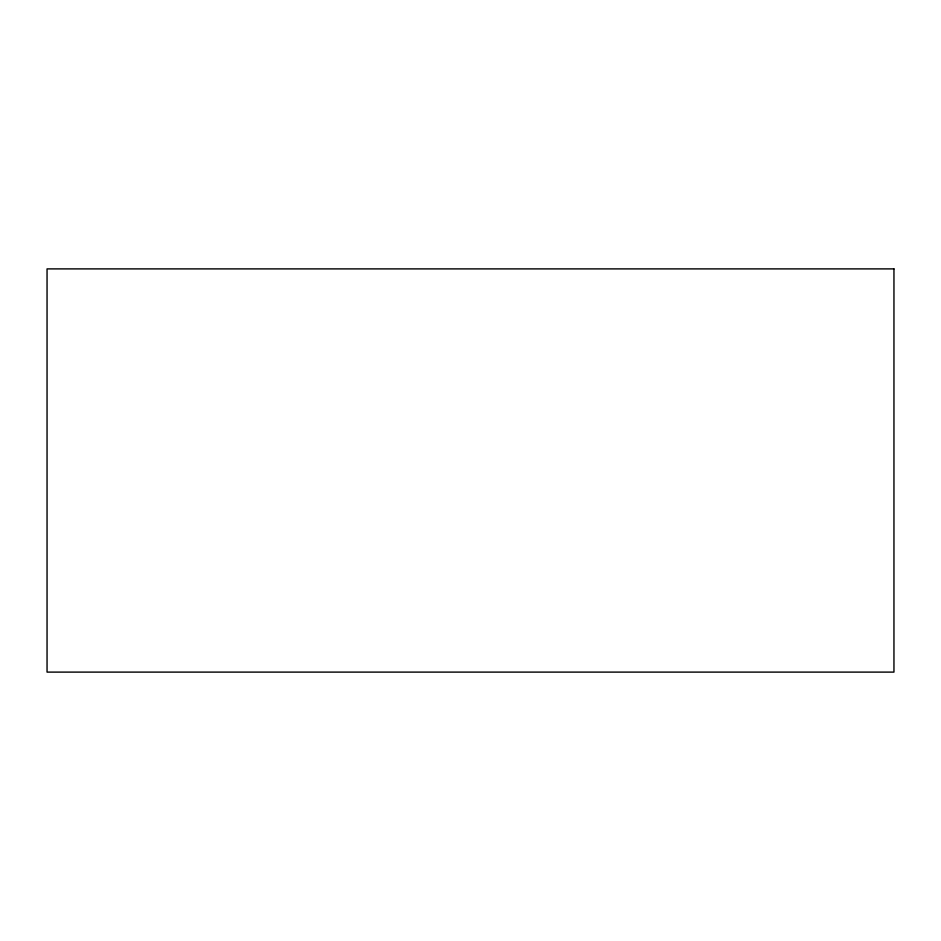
<?xml version="1.0" encoding="UTF-8"?>
<svg xmlns="http://www.w3.org/2000/svg" width="941" height="941" viewBox="0 0 941 941"><rect width="100%" height="100%" fill="white"/><g stroke="black" fill="none" stroke-linecap="round" stroke-linejoin="round"><path stroke-width="1.41" d="M893.95 268.891L47.05 268.891L47.05 672.109L893.95 672.109L893.95 268.891"/></g></svg>
